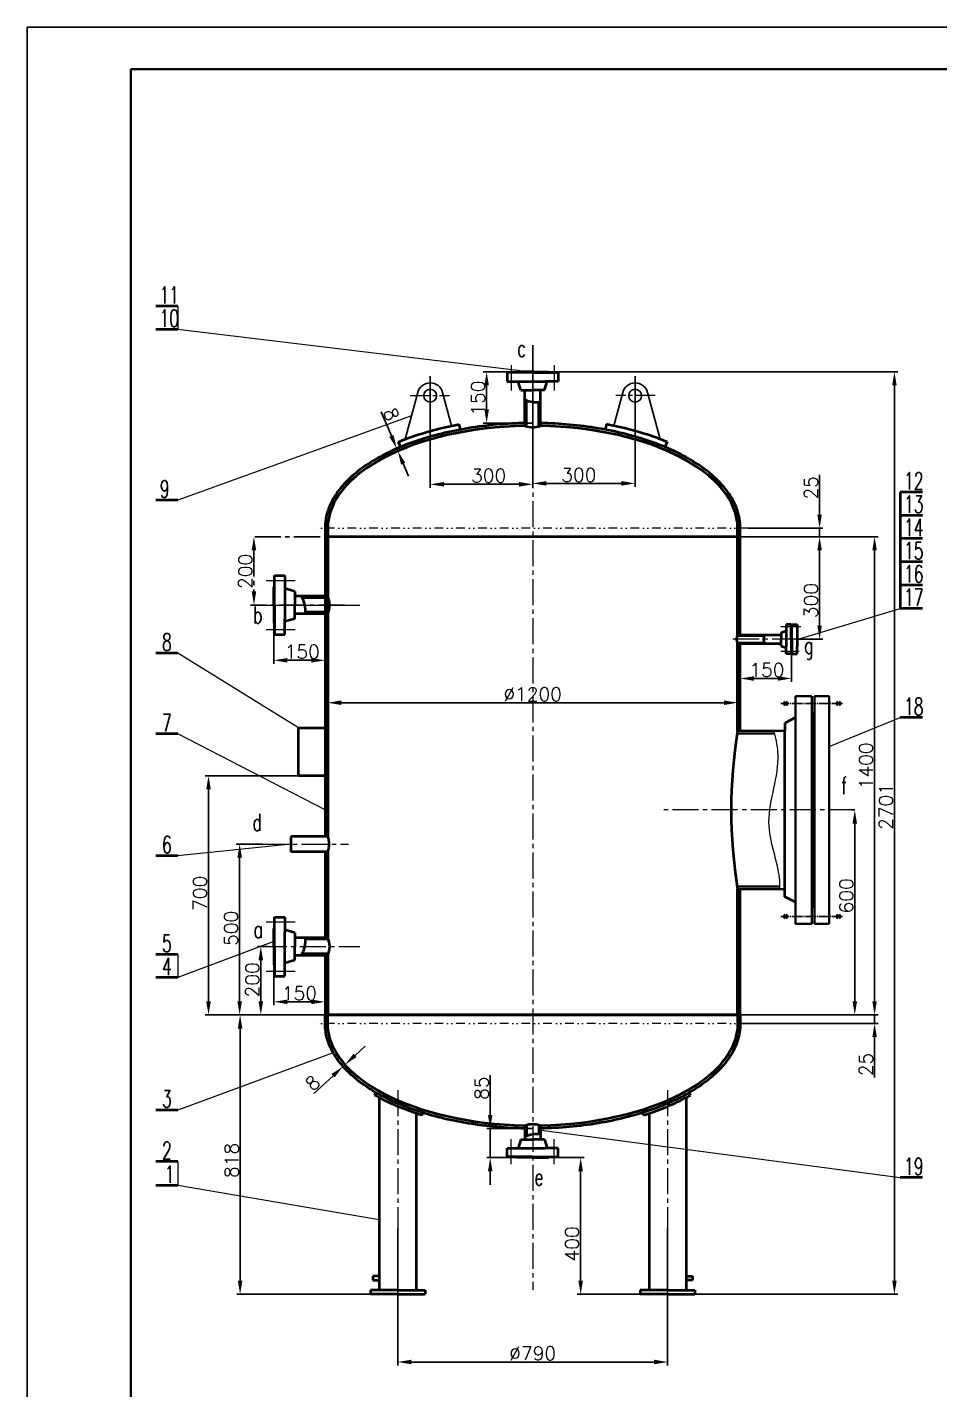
# Model space of a CAD drawing. Header units: millimetres. Extents: x 31396 to 1804389, y -22328 to 1387.
# Drawn here: x 31396 to 34068, y -2602 to 1387 of the extents above; entities that cross this region are included whole.
import ezdxf

# ---------------------------------------------------------------- set-up
doc = ezdxf.new("R2010")
doc.units = ezdxf.units.MM
for name, pattern in [('CENTER2', [28.575, 19.05, -3.175, 3.175, -3.175]), ('DIVIDE', [31.75, 12.7, -6.35, 0, -6.35, 0, -6.35]), ('EB_DASHDOT', [39, 30, -3, 3, -3])]:
    doc.linetypes.add(name, pattern=pattern)
doc.layers.get('Defpoints').update_dxf_attribs({"lineweight": 18})
for name, color, linetype, lineweight in [('CAXA0', 7, 'Continuous', 35), ('CAXA1', 1, 'EB_DASHDOT', 25), ('短点划线', 1, 'CENTER2', 13), ('细实线', 1, 'Continuous', 13)]:
    doc.layers.add(name, color=color, linetype=linetype, lineweight=lineweight)
doc.layers.add('DIM', color=6, linetype='Continuous')
doc.layers.add('TITLE', color=12, linetype='Continuous')
doc.styles.get("Standard").update_dxf_attribs({"font": 'txt', "bigfont": 'gbcbig.shx'})
doc.styles.add('机械', font='txt', dxfattribs={"width": 0.667, "bigfont": 'gbcbig.shx'})
doc.dimstyles.new('35基本式样', dxfattribs={"dimtxt": 40, "dimasz": 40, "dimexe": 10, "dimexo": 0, "dimgap": 5, "dimtad": 1, "dimdec": 0, "dimdsep": 46, "dimtxsty": 'Standard', "dimcen": 0, "dimclrd": 1, "dimclre": 1, "dimclrt": 1, "dimadec": 0, "dimazin": 0, "dimtfac": 1, "dimtdec": 0, "dimtmove": 0, "dimatfit": 3, "dimfxl": 10, "dimarcsym": 0})

# ---------------------------------------------------------------- blocks, each defined once
blk = doc.blocks.new('*D19')
at = {"color": 1, "lineweight": -2, "transparency": 16777216}
for p, q in [((32276, -104.6), (33887.1, -104.6)), ((33877.1, -144.6), (33877.1, -1464.6)), ((33476, -1504.6), (33887.1, -1504.6))]:
    blk.add_line(p, q, dxfattribs=at)
at = {"color": 1, "lineweight": 40, "transparency": 16777216}
for points in [[(33870.4, -144.6), (33883.7, -144.6), (33877.1, -104.6)], [(33870.4, -1464.6), (33883.7, -1464.6), (33877.1, -1504.6)]]:
    blk.add_solid(points, dxfattribs=at)
at = {"layer": 'Defpoints', "color": 0, "lineweight": 40, "transparency": 16777216}
for p in [(32276, -104.6), (33476, -1504.6), (33877.1, -1504.6)]:
    blk.add_point(p, dxfattribs=at)
at = {"color": 1, "lineweight": 25, "transparency": 16777216, "insert": (33852.1, -775.3), "char_height": 40, "attachment_point": 5, "rotation": 90}
blk.add_mtext('1400', dxfattribs=at)
blk = doc.blocks.new('*D20')
at = {"color": 1, "linetype": 'CENTER2', "lineweight": -2, "ltscale": 4, "transparency": 16777216}
for p, q in [((32367.7, -104.6), (32049.9, -104.6)), ((32059.9, -144.6), (32059.9, -264.6)), ((32325.4, -304.6), (32049.9, -304.6))]:
    blk.add_line(p, q, dxfattribs=at)
at = {"color": 1, "linetype": 'CENTER2', "lineweight": 40, "ltscale": 4, "transparency": 16777216}
for points in [[(32053.3, -144.6), (32066.6, -144.6), (32059.9, -104.6)], [(32053.3, -264.6), (32066.6, -264.6), (32059.9, -304.6)]]:
    blk.add_solid(points, dxfattribs=at)
at = {"layer": 'Defpoints', "color": 0, "linetype": 'CENTER2', "lineweight": 40, "ltscale": 4, "transparency": 16777216}
for p in [(32367.7, -104.6), (32059.9, -304.6), (32325.4, -304.6)]:
    blk.add_point(p, dxfattribs=at)
at = {"color": 1, "linetype": 'CENTER2', "lineweight": 25, "ltscale": 4, "transparency": 16777216, "insert": (32034.9, -206.2), "char_height": 40, "attachment_point": 5, "rotation": 90}
blk.add_mtext('200', dxfattribs=at)
blk = doc.blocks.new('*D21')
at = {"color": 1, "lineweight": -2, "transparency": 16777216}
for p, q in [((32099.8, -1304.6), (32070, -1304.6)), ((32080, -1344.6), (32080, -1464.6)), ((32276, -1504.6), (32070, -1504.6))]:
    blk.add_line(p, q, dxfattribs=at)
at = {"color": 1, "lineweight": 40, "transparency": 16777216}
for points in [[(32073.4, -1344.6), (32086.7, -1344.6), (32080, -1304.6)], [(32073.4, -1464.6), (32086.7, -1464.6), (32080, -1504.6)]]:
    blk.add_solid(points, dxfattribs=at)
at = {"layer": 'Defpoints', "color": 0, "lineweight": 40, "transparency": 16777216}
for p in [(32099.8, -1304.6), (32080, -1504.6), (32276, -1504.6)]:
    blk.add_point(p, dxfattribs=at)
at = {"color": 1, "lineweight": 25, "transparency": 16777216, "insert": (32055, -1402.1), "char_height": 40, "attachment_point": 5, "rotation": 90}
blk.add_mtext('200', dxfattribs=at)
blk = doc.blocks.new('*D13')
at = {"color": 1, "lineweight": -2, "transparency": 16777216}
for p, q in [((32085, -1004.6), (32008.1, -1004.6)), ((32018.1, -1044.6), (32018.1, -1464.6)), ((32070, -1504.6), (32008.1, -1504.6))]:
    blk.add_line(p, q, dxfattribs=at)
at = {"color": 1, "lineweight": 40, "transparency": 16777216}
for points in [[(32011.4, -1044.6), (32024.8, -1044.6), (32018.1, -1004.6)], [(32011.4, -1464.6), (32024.8, -1464.6), (32018.1, -1504.6)]]:
    blk.add_solid(points, dxfattribs=at)
at = {"layer": 'Defpoints', "color": 0, "lineweight": 40, "transparency": 16777216}
for p in [(32085, -1004.6), (32018.1, -1504.6), (32070, -1504.6)]:
    blk.add_point(p, dxfattribs=at)
at = {"color": 1, "lineweight": 25, "transparency": 16777216, "insert": (31993.1, -1251.2), "char_height": 40, "attachment_point": 5, "rotation": 90}
blk.add_mtext('500', dxfattribs=at)
blk = doc.blocks.new('*D14')
at = {"color": 1, "lineweight": -2, "transparency": 16777216}
for p, q in [((33819.1, -904.6), (33809.1, -904.6)), ((33819.1, -944.6), (33819.1, -1464.6)), ((33484, -1504.6), (33829.1, -1504.6))]:
    blk.add_line(p, q, dxfattribs=at)
at = {"color": 1, "lineweight": 40, "transparency": 16777216}
for points in [[(33812.5, -944.6), (33825.8, -944.6), (33819.1, -904.6)], [(33812.5, -1464.6), (33825.8, -1464.6), (33819.1, -1504.6)]]:
    blk.add_solid(points, dxfattribs=at)
at = {"layer": 'Defpoints', "color": 0, "lineweight": 40, "transparency": 16777216}
for p in [(33819.1, -904.6), (33484, -1504.6), (33819.1, -1504.6)]:
    blk.add_point(p, dxfattribs=at)
at = {"color": 1, "lineweight": 25, "transparency": 16777216, "insert": (33794.1, -1156.1), "char_height": 40, "attachment_point": 5, "rotation": 90}
blk.add_mtext('600', dxfattribs=at)
blk = doc.blocks.new('*D3')
at = {"color": 1, "lineweight": -2, "transparency": 16777216}
for p, q in [((32190, -804.6), (31916.9, -804.6)), ((31926.9, -844.6), (31926.9, -1464.6)), ((32008.1, -1504.6), (31916.9, -1504.6))]:
    blk.add_line(p, q, dxfattribs=at)
at = {"color": 1, "lineweight": 40, "transparency": 16777216}
for points in [[(31920.2, -844.6), (31933.6, -844.6), (31926.9, -804.6)], [(31920.2, -1464.6), (31933.6, -1464.6), (31926.9, -1504.6)]]:
    blk.add_solid(points, dxfattribs=at)
at = {"layer": 'Defpoints', "color": 0, "lineweight": 40, "transparency": 16777216}
for p in [(32190, -804.6), (31926.9, -1504.6), (32008.1, -1504.6)]:
    blk.add_point(p, dxfattribs=at)
at = {"color": 1, "lineweight": 25, "transparency": 16777216, "insert": (31901.9, -1148.6), "char_height": 40, "attachment_point": 5, "rotation": 90}
blk.add_mtext('700', dxfattribs=at)
blk = doc.blocks.new('*D15')
at = {"color": 1, "lineweight": -2, "transparency": 16777216}
for p, q in [((33388.3, -104.6), (33726, -104.6)), ((33716, -144.6), (33716, -364.6)), ((33653, -404.6), (33726, -404.6))]:
    blk.add_line(p, q, dxfattribs=at)
at = {"color": 1, "lineweight": 40, "transparency": 16777216}
for points in [[(33709.4, -144.6), (33722.7, -144.6), (33716, -104.6)], [(33709.4, -364.6), (33722.7, -364.6), (33716, -404.6)]]:
    blk.add_solid(points, dxfattribs=at)
at = {"layer": 'Defpoints', "color": 0, "lineweight": 40, "transparency": 16777216}
for p in [(33388.3, -104.6), (33653, -404.6), (33716, -404.6)]:
    blk.add_point(p, dxfattribs=at)
at = {"color": 1, "lineweight": 25, "transparency": 16777216, "insert": (33691, -291.4), "char_height": 40, "attachment_point": 5, "rotation": 90}
blk.add_mtext('300', dxfattribs=at)
blk = doc.blocks.new('*D4')
at = {"color": 1, "lineweight": -2, "transparency": 16777216}
for p, q in [((33716, -39.6), (33716, 77.1)), ((33505.9, -79.6), (33726, -79.6)), ((33716, -104.6), (33716, -79.6)), ((33523.7, -104.6), (33726, -104.6)), ((33716, -144.6), (33716, -184.6))]:
    blk.add_line(p, q, dxfattribs=at)
at = {"color": 1, "lineweight": 40, "transparency": 16777216}
for points in [[(33709.4, -39.6), (33722.7, -39.6), (33716, -79.6)], [(33709.4, -144.6), (33722.7, -144.6), (33716, -104.6)]]:
    blk.add_solid(points, dxfattribs=at)
at = {"layer": 'Defpoints', "color": 0, "lineweight": 40, "transparency": 16777216}
for p in [(33505.9, -79.6), (33716, -79.6), (33523.7, -104.6)]:
    blk.add_point(p, dxfattribs=at)
at = {"color": 1, "lineweight": 25, "transparency": 16777216, "insert": (33691, 38.7), "char_height": 40, "attachment_point": 5, "rotation": 90}
blk.add_mtext('25', dxfattribs=at)
blk = doc.blocks.new('*D16')
at = {"color": 1, "lineweight": -2, "transparency": 16777216}
for p, q in [((32276, -543.3), (32276, -600.6)), ((33476, -543.3), (33476, -600.6)), ((32316, -590.6), (33436, -590.6))]:
    blk.add_line(p, q, dxfattribs=at)
at = {"color": 1, "lineweight": 40, "transparency": 16777216}
for points in [[(32316, -583.9), (32316, -597.3), (32276, -590.6)], [(33436, -583.9), (33436, -597.3), (33476, -590.6)]]:
    blk.add_solid(points, dxfattribs=at)
at = {"layer": 'Defpoints', "color": 0, "lineweight": 40, "transparency": 16777216}
for p in [(32276, -543.3), (33476, -543.3), (33476, -590.6)]:
    blk.add_point(p, dxfattribs=at)
at = {"color": 1, "lineweight": 25, "transparency": 16777216, "insert": (32876, -565.6), "char_height": 40, "attachment_point": 5}
blk.add_mtext('%%c1200', dxfattribs=at)
blk = doc.blocks.new('*D17')
at = {"color": 1, "lineweight": -2, "transparency": 16777216}
for p, q in [((32356, -1623.2), (32385.4, -1596)), ((32325.5, -1660.9), (32314, -1648.4)), ((32331.4, -1655.5), (32319.8, -1643)), ((32326.6, -1650.3), (32320.7, -1655.8)), ((32291.4, -1682.9), (32235.1, -1735))]:
    blk.add_line(p, q, dxfattribs=at)
at = {"color": 1, "lineweight": 40, "transparency": 16777216}
for points in [[(32351.5, -1618.3), (32360.5, -1628.1), (32326.6, -1650.3)], [(32286.8, -1678), (32295.9, -1687.8), (32320.7, -1655.8)]]:
    blk.add_solid(points, dxfattribs=at)
at = {"layer": 'Defpoints', "color": 0, "lineweight": 40, "transparency": 16777216}
for p in [(32325.5, -1660.9), (32326.6, -1650.3), (32331.4, -1655.5)]:
    blk.add_point(p, dxfattribs=at)
at = {"color": 1, "lineweight": 25, "transparency": 16777216, "insert": (32231.6, -1704.2), "char_height": 40, "attachment_point": 5, "rotation": 42.7556}
blk.add_mtext('8', dxfattribs=at)
blk = doc.blocks.new('*D18')
at = {"color": 1, "lineweight": -2, "transparency": 16777216}
for p, q in [((32462.4, 190.5), (32432.3, 261)), ((32483.7, 156.1), (32468.8, 149.8)), ((32486.8, 148.8), (32472, 142.4)), ((32481.2, 146.3), (32478, 153.7)), ((32496.8, 109.5), (32512.5, 72.7))]:
    blk.add_line(p, q, dxfattribs=at)
at = {"color": 1, "lineweight": 40, "transparency": 16777216}
for points in [[(32468.5, 193.1), (32456.2, 187.9), (32478, 153.7)], [(32503, 112.2), (32490.7, 106.9), (32481.2, 146.3)]]:
    blk.add_solid(points, dxfattribs=at)
at = {"layer": 'Defpoints', "color": 0, "lineweight": 40, "transparency": 16777216}
for p in [(32478, 153.7), (32483.7, 156.1), (32486.8, 148.8)]:
    blk.add_point(p, dxfattribs=at)
at = {"color": 1, "lineweight": 25, "transparency": 16777216, "insert": (32462.5, 254), "char_height": 40, "attachment_point": 5, "rotation": 293.0763}
blk.add_mtext('8', dxfattribs=at)
blk = doc.blocks.new('*D5')
at = {"color": 1, "lineweight": -2, "transparency": 16777216}
for p, q in [((33877.1, -1464.6), (33877.1, -1424.6)), ((33484, -1504.6), (33887.1, -1504.6)), ((33877.1, -1504.6), (33877.1, -1529.6)), ((33476, -1529.6), (33887.1, -1529.6)), ((33877.1, -1569.6), (33877.1, -1688.3))]:
    blk.add_line(p, q, dxfattribs=at)
at = {"color": 1, "lineweight": 40, "transparency": 16777216}
for points in [[(33870.4, -1464.6), (33883.7, -1464.6), (33877.1, -1504.6)], [(33870.4, -1569.6), (33883.7, -1569.6), (33877.1, -1529.6)]]:
    blk.add_solid(points, dxfattribs=at)
at = {"layer": 'Defpoints', "color": 0, "lineweight": 40, "transparency": 16777216}
for p in [(33484, -1504.6), (33877.1, -1504.6), (33476, -1529.6)]:
    blk.add_point(p, dxfattribs=at)
at = {"color": 1, "lineweight": 25, "transparency": 16777216, "insert": (33852.1, -1650), "char_height": 40, "attachment_point": 5, "rotation": 90}
blk.add_mtext('25', dxfattribs=at)
blk = doc.blocks.new('*D7')
at = {"color": 1, "lineweight": -2, "transparency": 16777216}
for p, q in [((32876, 378.4), (32731.2, 378.4)), ((32741.2, 268.4), (32741.2, 338.4)), ((32876, 228.4), (32731.2, 228.4))]:
    blk.add_line(p, q, dxfattribs=at)
at = {"color": 1, "lineweight": 40, "transparency": 16777216}
for points in [[(32734.5, 338.4), (32747.9, 338.4), (32741.2, 378.4)], [(32734.5, 268.4), (32747.9, 268.4), (32741.2, 228.4)]]:
    blk.add_solid(points, dxfattribs=at)
at = {"layer": 'Defpoints', "color": 0, "lineweight": 40, "transparency": 16777216}
for p in [(32741.2, 378.4), (32876, 378.4), (32876, 228.4)]:
    blk.add_point(p, dxfattribs=at)
at = {"color": 1, "lineweight": 25, "transparency": 16777216, "insert": (32716.2, 301.3), "char_height": 40, "attachment_point": 5, "rotation": 90}
blk.add_mtext('150', dxfattribs=at)
blk = doc.blocks.new('*D23')
at = {"color": 1, "lineweight": -2, "transparency": 16777216}
for p, q in [((32876, 456.7), (32876, 39)), ((32576, 365.6), (32576, 39)), ((32616, 49), (32836, 49))]:
    blk.add_line(p, q, dxfattribs=at)
at = {"color": 1, "lineweight": 40, "transparency": 16777216}
for points in [[(32616, 55.7), (32616, 42.3), (32576, 49)], [(32836, 55.7), (32836, 42.3), (32876, 49)]]:
    blk.add_solid(points, dxfattribs=at)
at = {"layer": 'Defpoints', "color": 0, "lineweight": 40, "transparency": 16777216}
for p in [(32876, 456.7), (32576, 365.6), (32876, 49)]:
    blk.add_point(p, dxfattribs=at)
at = {"color": 1, "lineweight": 40, "transparency": 16777216, "insert": (32747.1, 74), "char_height": 40, "attachment_point": 5}
blk.add_mtext('300', dxfattribs=at)
blk = doc.blocks.new('*D24')
at = {"color": 1, "lineweight": -2, "transparency": 16777216}
for p, q in [((33176, 365.6), (33176, 41.7)), ((32876, 141.7), (32876, 41.7)), ((33136, 51.7), (32916, 51.7))]:
    blk.add_line(p, q, dxfattribs=at)
at = {"color": 1, "lineweight": 40, "transparency": 16777216}
for points in [[(32916, 58.4), (32916, 45.1), (32876, 51.7)], [(33136, 58.4), (33136, 45.1), (33176, 51.7)]]:
    blk.add_solid(points, dxfattribs=at)
at = {"layer": 'Defpoints', "color": 0, "lineweight": 40, "transparency": 16777216}
for p in [(33176, 365.6), (32876, 141.7), (32876, 51.7)]:
    blk.add_point(p, dxfattribs=at)
at = {"color": 1, "lineweight": 25, "transparency": 16777216, "insert": (33011.2, 76.7), "char_height": 40, "attachment_point": 5}
blk.add_mtext('300', dxfattribs=at)
blk = doc.blocks.new('*D8')
at = {"color": 1, "lineweight": -2, "transparency": 16777216}
for p, q in [((32751.7, -1797.6), (32751.7, -1680.9)), ((32876, -1837.6), (32741.7, -1837.6)), ((32751.7, -1922.8), (32751.7, -1837.6)), ((32876, -1922.8), (32741.7, -1922.8)), ((32751.7, -1962.8), (32751.7, -2002.8))]:
    blk.add_line(p, q, dxfattribs=at)
at = {"color": 1, "lineweight": 40, "transparency": 16777216}
for points in [[(32745, -1797.6), (32758.3, -1797.6), (32751.7, -1837.6)], [(32745, -1962.8), (32758.3, -1962.8), (32751.7, -1922.8)]]:
    blk.add_solid(points, dxfattribs=at)
at = {"layer": 'Defpoints', "color": 0, "lineweight": 40, "transparency": 16777216}
for p in [(32876, -1837.6), (32751.7, -1922.8), (32876, -1922.8)]:
    blk.add_point(p, dxfattribs=at)
at = {"color": 1, "lineweight": 25, "transparency": 16777216, "insert": (32726.7, -1719.3), "char_height": 40, "attachment_point": 5, "rotation": 90}
blk.add_mtext('85', dxfattribs=at)
blk = doc.blocks.new('*D25')
at = {"color": 1, "lineweight": -2, "transparency": 16777216}
for p, q in [((32118, -1357.9), (32118, -1476.4)), ((32268, -1390.9), (32268, -1476.4)), ((32158, -1466.4), (32228, -1466.4))]:
    blk.add_line(p, q, dxfattribs=at)
at = {"color": 1, "lineweight": 40, "transparency": 16777216}
for points in [[(32158, -1459.8), (32158, -1473.1), (32118, -1466.4)], [(32228, -1459.8), (32228, -1473.1), (32268, -1466.4)]]:
    blk.add_solid(points, dxfattribs=at)
at = {"layer": 'Defpoints', "color": 0, "lineweight": 40, "transparency": 16777216}
for p in [(32118, -1357.9), (32268, -1390.9), (32268, -1466.4)]:
    blk.add_point(p, dxfattribs=at)
at = {"color": 1, "lineweight": 25, "transparency": 16777216, "insert": (32193, -1441.4), "char_height": 40, "attachment_point": 5}
blk.add_mtext('150', dxfattribs=at)
blk = doc.blocks.new('*D6')
at = {"color": 1, "lineweight": -2, "transparency": 16777216}
for p, q in [((32118, -357.9), (32118, -476.4)), ((32268, -390.9), (32268, -476.4)), ((32158, -466.4), (32228, -466.4))]:
    blk.add_line(p, q, dxfattribs=at)
at = {"color": 1, "lineweight": 40, "transparency": 16777216}
for points in [[(32158, -459.8), (32158, -473.1), (32118, -466.4)], [(32228, -459.8), (32228, -473.1), (32268, -466.4)]]:
    blk.add_solid(points, dxfattribs=at)
at = {"layer": 'Defpoints', "color": 0, "lineweight": 40, "transparency": 16777216}
for p in [(32118, -357.9), (32268, -390.9), (32268, -466.4)]:
    blk.add_point(p, dxfattribs=at)
at = {"color": 1, "lineweight": 25, "transparency": 16777216, "insert": (32201.2, -441.4), "char_height": 40, "attachment_point": 5}
blk.add_mtext('150', dxfattribs=at)
blk = doc.blocks.new('*D22')
at = {"color": 1, "lineweight": -2, "transparency": 16777216}
for p, q in [((33634, -431.3), (33634, -529.6)), ((33484, -483.5), (33484, -529.6)), ((33524, -519.6), (33594, -519.6))]:
    blk.add_line(p, q, dxfattribs=at)
at = {"color": 1, "lineweight": 40, "transparency": 16777216}
for points in [[(33524, -513), (33524, -526.3), (33484, -519.6)], [(33594, -513), (33594, -526.3), (33634, -519.6)]]:
    blk.add_solid(points, dxfattribs=at)
at = {"layer": 'Defpoints', "color": 0, "lineweight": 40, "transparency": 16777216}
for p in [(33634, -431.3), (33484, -483.5), (33634, -519.6)]:
    blk.add_point(p, dxfattribs=at)
at = {"color": 1, "lineweight": 25, "transparency": 16777216, "insert": (33561.8, -494.6), "char_height": 40, "attachment_point": 5}
blk.add_mtext('150', dxfattribs=at)
blk = doc.blocks.new('*D26')
at = {"color": 1, "lineweight": -2, "transparency": 16777216}
for p, q in [((32481, -2128.7), (32481, -2531.2)), ((33271, -2128.7), (33271, -2531.2)), ((32521, -2521.2), (33231, -2521.2))]:
    blk.add_line(p, q, dxfattribs=at)
at = {"color": 1, "lineweight": 40, "transparency": 16777216}
for points in [[(32521, -2514.5), (32521, -2527.8), (32481, -2521.2)], [(33231, -2514.5), (33231, -2527.8), (33271, -2521.2)]]:
    blk.add_solid(points, dxfattribs=at)
at = {"layer": 'Defpoints', "color": 0, "lineweight": 40, "transparency": 16777216}
for p in [(32481, -2128.7), (33271, -2128.7), (33271, -2521.2)]:
    blk.add_point(p, dxfattribs=at)
at = {"color": 1, "lineweight": 25, "transparency": 16777216, "insert": (32876, -2496.2), "char_height": 40, "attachment_point": 5}
blk.add_mtext('%%c790', dxfattribs=at)
blk = doc.blocks.new('*D27')
at = {"color": 1, "lineweight": -2, "transparency": 16777216}
for p, q in [((32876, 378.4), (33945.1, 378.4)), ((33935.1, 338.4), (33935.1, -2282.8)), ((33311, -2322.8), (33945.1, -2322.8))]:
    blk.add_line(p, q, dxfattribs=at)
at = {"color": 1, "lineweight": 40, "transparency": 16777216}
for points in [[(33928.5, 338.4), (33941.8, 338.4), (33935.1, 378.4)], [(33928.5, -2282.8), (33941.8, -2282.8), (33935.1, -2322.8)]]:
    blk.add_solid(points, dxfattribs=at)
at = {"layer": 'Defpoints', "color": 0, "lineweight": 40, "transparency": 16777216}
for p in [(32876, 378.4), (33311, -2322.8), (33935.1, -2322.8)]:
    blk.add_point(p, dxfattribs=at)
at = {"color": 1, "lineweight": 40, "transparency": 16777216, "insert": (33910.1, -894.5), "char_height": 40, "attachment_point": 5, "rotation": 90}
blk.add_mtext('2701', dxfattribs=at)
blk = doc.blocks.new('*D28')
at = {"color": 1, "lineweight": -2, "transparency": 16777216}
for p, q in [((32018.1, -1504.6), (32029.4, -1504.6)), ((32019.4, -1544.6), (32019.4, -2282.8)), ((32521, -2322.8), (32009.4, -2322.8))]:
    blk.add_line(p, q, dxfattribs=at)
at = {"color": 1, "lineweight": 40, "transparency": 16777216}
for points in [[(32012.7, -1544.6), (32026.1, -1544.6), (32019.4, -1504.6)], [(32012.7, -2282.8), (32026.1, -2282.8), (32019.4, -2322.8)]]:
    blk.add_solid(points, dxfattribs=at)
at = {"layer": 'Defpoints', "color": 0, "lineweight": 40, "transparency": 16777216}
for p in [(32018.1, -1504.6), (32019.4, -2322.8), (32521, -2322.8)]:
    blk.add_point(p, dxfattribs=at)
at = {"color": 1, "lineweight": 40, "transparency": 16777216, "insert": (31994.4, -1931), "char_height": 40, "attachment_point": 5, "rotation": 90}
blk.add_mtext('818', dxfattribs=at)
blk = doc.blocks.new('*D29')
at = {"color": 1, "lineweight": -2, "transparency": 16777216}
for p, q in [((32876, -1922.8), (33026.5, -1922.8)), ((33016.5, -1962.8), (33016.5, -2282.8)), ((33271, -2322.8), (33006.5, -2322.8))]:
    blk.add_line(p, q, dxfattribs=at)
at = {"color": 1, "lineweight": 40, "transparency": 16777216}
for points in [[(33009.9, -1962.8), (33023.2, -1962.8), (33016.5, -1922.8)], [(33009.9, -2282.8), (33023.2, -2282.8), (33016.5, -2322.8)]]:
    blk.add_solid(points, dxfattribs=at)
at = {"layer": 'Defpoints', "color": 0, "lineweight": 40, "transparency": 16777216}
for p in [(32876, -1922.8), (33016.5, -2322.8), (33271, -2322.8)]:
    blk.add_point(p, dxfattribs=at)
at = {"color": 1, "lineweight": 40, "transparency": 16777216, "insert": (32991.5, -2175.3), "char_height": 40, "attachment_point": 5, "rotation": 90}
blk.add_mtext('400', dxfattribs=at)

msp = doc.modelspace()

# ---------------------------------------------------------------- linework, layer by layer
at = {"lineweight": 40}
for p, q in [((31837.4, 570.5), (31772.6, 570.5)), ((31837.4, 502.5), (31772.6, 502.5)), ((32850.8, 376.4), (32800.9, 376.4)), ((32800.9, 376.4), (32800.9, 350.2)), ((32850.8, 378.4), (32829.6, 378.4)), ((32829.6, 378.4), (32829.6, 376.4)), ((32876, 378.4), (32850.8, 378.4)), ((32876, 376.4), (32850.8, 376.4)), ((32876, 376.4), (32876, 378.4)), ((32876, 376.4), (32876, 378.4)), ((32876, 376.4), (32876, 378.4)), ((32876, 376.4), (32876, 378.4)), ((32876, 378.4), (32901.2, 378.4)), ((32876, 376.4), (32901.2, 376.4)), ((32901.2, 378.4), (32922.4, 378.4)), ((32901.2, 376.4), (32951.1, 376.4)), ((32922.4, 378.4), (32922.4, 376.4)), ((32951.1, 376.4), (32951.1, 350.2)), ((32800.9, 350.2), (32912.3, 350.2)), ((32841.3, 325), (32833.7, 350.2)), ((32841.3, 325), (32876, 325)), ((32853.5, 220.2), (32853.5, 325)), ((32910.7, 325), (32876, 325)), ((32898.5, 220.2), (32898.5, 325)), ((32910.7, 325), (32918.3, 350.2)), ((32951.1, 350.2), (32912.3, 350.2)), ((32857.5, 218.7), (32857.5, 295.2)), ((32894.5, 218.7), (32894.5, 289.6)), ((32659.8, 224.7), (32663.9, 209.2)), ((33092.2, 224.7), (33088, 209.2)), ((32482.5, 173), (32488.7, 158.2)), ((33269.5, 173), (33263.3, 158.2)), ((31837.4, 2.5), (31772.6, 2.5)), ((34017.1, 26), (33952.3, 26)), ((33952.3, 26), (33952.3, -42.1)), ((32268, -79.6), (32268, -104.6)), ((32276, -79.6), (32276, -104.6)), ((33476, -104.6), (33476, -79.6)), ((33484, -104.6), (33484, -79.6)), ((34017.1, -42.1), (33952.3, -42.1)), ((33952.3, -42.1), (33952.3, -110.1)), ((32268, -104.6), (32268, -982.1)), ((32276, -104.6), (32276, -982.1)), ((33476, -104.6), (32276, -104.6)), ((33476, -391.7), (33476, -104.6)), ((33484, -391.7), (33484, -104.6)), ((34017.1, -110.1), (33952.3, -110.1)), ((33952.3, -110.1), (33952.3, -178.2)), ((34017.1, -178.2), (33952.3, -178.2)), ((33952.3, -178.2), (33952.3, -246.2)), ((32120.3, -275.6), (32120.3, -218.3)), ((32120.3, -218.3), (32150.4, -218.3)), ((32150.4, -218.3), (32150.4, -346.3)), ((32118, -275.6), (32118, -251.3)), ((32118, -251.3), (32120.3, -251.3)), ((32118, -304.6), (32118, -275.6)), ((32120.3, -304.6), (32120.3, -275.6)), ((32179.4, -264.7), (32150.4, -256)), ((32179.4, -264.7), (32179.4, -304.6)), ((32276, -278.7), (32179.4, -278.7)), ((34017.1, -246.2), (33952.3, -246.2)), ((33952.3, -246.2), (33952.3, -314.3)), ((32120.3, -304.6), (32118, -304.6)), ((32120.3, -304.6), (32118, -304.6)), ((32120.3, -304.6), (32118, -304.6)), ((32120.3, -304.6), (32118, -304.6)), ((32118, -304.6), (32118, -333.6)), ((32120.3, -304.6), (32120.3, -333.6)), ((32179.4, -344.5), (32179.4, -304.6)), ((32278, -283.3), (32201.5, -283.3)), ((34017.1, -314.3), (33952.3, -314.3)), ((32118, -333.6), (32118, -357.9)), ((32118, -357.9), (32120.3, -357.9)), ((32120.3, -333.6), (32120.3, -390.9)), ((32179.4, -344.5), (32150.4, -353.2)), ((32150.4, -390.9), (32150.4, -346.3)), ((32276, -330.5), (32179.4, -330.5)), ((32278, -325.9), (32211.2, -325.9)), ((32120.3, -390.9), (32150.4, -390.9)), ((33474.8, -394), (33554, -394)), ((33476, -391.7), (33603.3, -391.7)), ((33603.3, -384.6), (33617.8, -380.3)), ((33603.3, -384.6), (33603.3, -404.6)), ((33632.8, -361.4), (33617.8, -361.4)), ((33617.8, -361.4), (33617.8, -425.5)), ((33632.8, -390.1), (33632.8, -361.4)), ((33634, -377.9), (33632.8, -377.9)), ((33632.8, -404.6), (33632.8, -390.1)), ((33634, -390.1), (33634, -377.9)), ((33634, -390.1), (33634, -377.9)), ((33634, -377.9), (33635.1, -377.9)), ((33634, -404.6), (33634, -390.1)), ((33634, -404.6), (33634, -390.1)), ((33635.1, -390.1), (33635.1, -361.4)), ((33635.1, -361.4), (33650.2, -361.4)), ((33635.1, -404.6), (33635.1, -390.1)), ((33650.2, -361.4), (33650.2, -425.5)), ((33474.8, -415.2), (33554, -415.2)), ((33476, -672.5), (33476, -417.5)), ((33476, -417.5), (33603.3, -417.5)), ((33484, -672.5), (33484, -417.5)), ((33603.3, -424.6), (33603.3, -404.6)), ((33603.3, -424.6), (33617.8, -428.9)), ((33617.8, -447.8), (33617.8, -425.5)), ((33632.8, -404.6), (33634, -404.6)), ((33632.8, -404.6), (33634, -404.6)), ((33632.8, -404.6), (33634, -404.6)), ((33632.8, -404.6), (33632.8, -419.1)), ((33632.8, -404.6), (33634, -404.6)), ((33632.8, -419.1), (33632.8, -447.8)), ((33634, -431.3), (33632.8, -431.3)), ((33634, -404.6), (33634, -419.1)), ((33635.1, -404.6), (33634, -404.6)), ((33635.1, -404.6), (33634, -404.6)), ((33635.1, -404.6), (33634, -404.6)), ((33635.1, -404.6), (33634, -404.6)), ((33634, -404.6), (33634, -419.1)), ((33634, -419.1), (33634, -431.3)), ((33634, -419.1), (33634, -431.3)), ((33634, -431.3), (33635.1, -431.3)), ((33635.1, -404.6), (33635.1, -419.1)), ((33635.1, -419.1), (33635.1, -447.8)), ((33650.2, -447.8), (33650.2, -425.5)), ((31837.4, -445.5), (31772.6, -445.5)), ((33632.8, -447.8), (33617.8, -447.8)), ((33635.1, -447.8), (33650.2, -447.8)), ((33645.3, -634.2), (33614, -650.1)), ((33697.2, -1188.6), (33697.2, -620.6)), ((34017.1, -634.2), (33952.3, -634.2)), ((32190, -804.6), (32190, -664.6)), ((32190, -664.6), (32268, -664.6)), ((33614, -650.1), (33614, -672.5)), ((33614, -1159.1), (33614, -672.5)), ((31837.4, -682.1), (31772.6, -682.1)), ((32268, -804.6), (32190, -804.6)), ((32168, -982.1), (32168, -1027.1)), ((32276.2, -982.1), (32168, -982.1)), ((32276.2, -982.1), (32171.4, -982.1)), ((32276.2, -1027.1), (32168, -1027.1)), ((32276.2, -1027.1), (32171.4, -1027.1)), ((32268, -1027.1), (32268, -1278.7)), ((32276, -1027.1), (32276, -1278.7)), ((31837.4, -1038.9), (31772.6, -1038.9)), ((33476, -1504.6), (33476, -1136.6)), ((33484, -1504.6), (33484, -1136.6)), ((33645.3, -1175), (33614, -1159.1)), ((32120.3, -1275.6), (32120.3, -1218.3)), ((32120.3, -1218.3), (32150.4, -1218.3)), ((32150.4, -1218.3), (32150.4, -1262.9)), ((32118, -1275.6), (32118, -1251.3)), ((32118, -1251.3), (32120.3, -1251.3)), ((32118, -1304.6), (32118, -1275.6)), ((32120.3, -1304.6), (32120.3, -1275.6)), ((32179.4, -1264.7), (32150.4, -1256)), ((32150.4, -1390.9), (32150.4, -1262.9)), ((32179.4, -1264.7), (32179.4, -1304.6)), ((32120.3, -1304.6), (32118, -1304.6)), ((32120.3, -1304.6), (32118, -1304.6)), ((32118, -1304.6), (32118, -1333.6)), ((32120.3, -1304.6), (32118, -1304.6)), ((32120.3, -1304.6), (32118, -1304.6)), ((32120.3, -1304.6), (32120.3, -1333.6)), ((32276, -1278.7), (32179.4, -1278.7)), ((32179.4, -1344.5), (32179.4, -1304.6)), ((32278, -1283.3), (32211.2, -1283.3)), ((31837.4, -1327.7), (31772.6, -1327.7)), ((32118, -1333.6), (32118, -1357.9)), ((32120.3, -1333.6), (32120.3, -1390.9)), ((32179.4, -1344.5), (32150.4, -1353.2)), ((32276, -1330.5), (32179.4, -1330.5)), ((32278, -1325.9), (32201.5, -1325.9)), ((32268, -1330.5), (32268, -1504.6)), ((32276, -1330.5), (32276, -1504.6)), ((31837.4, -1395.7), (31772.6, -1395.7)), ((32118, -1357.9), (32120.3, -1357.9)), ((32120.3, -1390.9), (32150.4, -1390.9)), ((32268, -1529.6), (32268, -1504.6)), ((32276, -1504.6), (33476, -1504.6)), ((33476, -1504.6), (32276, -1504.6)), ((32276, -1529.6), (32276, -1504.6)), ((33476, -1504.6), (33476, -1529.6)), ((33484, -1504.6), (33484, -1529.6)), ((32413.6, -1739.4), (32416.7, -1731.9)), ((32427, -1746.9), (32427, -2310.8)), ((33325, -1746.9), (33325, -2310.8)), ((33338.3, -1739.4), (33335.3, -1731.9)), ((31837.4, -1783.3), (31772.6, -1783.3)), ((32535, -1793.3), (32535, -2310.8)), ((32551.4, -1798.7), (32554.5, -1791.3)), ((33200.5, -1798.7), (33197.5, -1791.3)), ((33217, -1793.3), (33217, -2310.8)), ((32853.5, -1829.4), (32853.5, -1869.4)), ((32857.5, -1827.9), (32857.5, -1860.2)), ((32894.5, -1827.9), (32894.5, -1854.6)), ((32898.5, -1829.4), (32898.5, -1869.4)), ((32841.3, -1869.4), (32833.7, -1894.6)), ((32841.3, -1869.4), (32876, -1869.4)), ((32910.7, -1869.4), (32876, -1869.4)), ((32910.7, -1869.4), (32918.3, -1894.6)), ((32800.9, -1920.8), (32800.9, -1894.6)), ((32800.9, -1894.6), (32912.3, -1894.6)), ((32951.1, -1894.6), (32912.3, -1894.6)), ((32951.1, -1920.8), (32951.1, -1894.6)), ((31837.4, -1934.5), (31772.6, -1934.5)), ((32850.8, -1920.8), (32800.9, -1920.8)), ((32829.6, -1922.8), (32829.6, -1920.8)), ((32850.8, -1922.8), (32829.6, -1922.8)), ((32876, -1920.8), (32850.8, -1920.8)), ((32876, -1922.8), (32850.8, -1922.8)), ((32876, -1920.8), (32876, -1922.8)), ((32876, -1920.8), (32876, -1922.8)), ((32876, -1920.8), (32876, -1922.8)), ((32876, -1920.8), (32901.2, -1920.8)), ((32876, -1920.8), (32876, -1922.8)), ((32876, -1922.8), (32901.2, -1922.8)), ((32901.2, -1920.8), (32951.1, -1920.8)), ((32901.2, -1922.8), (32922.4, -1922.8)), ((32922.4, -1922.8), (32922.4, -1920.8)), ((34017.1, -1981), (33952.3, -1981)), ((31837.4, -2004), (31772.6, -2004)), ((32427, -2270.2), (32408.5, -2270.2)), ((32408.5, -2270.2), (32408.5, -2281.5)), ((33325, -2270.2), (33343.5, -2270.2)), ((33343.5, -2270.2), (33343.5, -2281.5)), ((32401, -2310.8), (32401, -2322.8)), ((32481, -2310.8), (32401, -2310.8)), ((32408.5, -2281.5), (32427, -2281.5)), ((32481, -2310.8), (32561, -2310.8)), ((32561, -2310.8), (32561, -2322.8)), ((33191, -2310.8), (33191, -2322.8)), ((33271, -2310.8), (33191, -2310.8)), ((33271, -2310.8), (33351, -2310.8)), ((33343.5, -2281.5), (33325, -2281.5)), ((33351, -2310.8), (33351, -2322.8)), ((32481, -2322.8), (32401, -2322.8)), ((32481, -2322.8), (32561, -2322.8)), ((33271, -2322.8), (33191, -2322.8)), ((33271, -2322.8), (33351, -2322.8))]:
    msp.add_line(p, q, dxfattribs=at)
at = {"color": 1, "lineweight": 18}
for p, q in [((31837.4, 570.5), (31837.4, 502.5)), ((32863.4, 378.4), (31837.4, 502.5)), ((32521.4, 249.7), (31837.4, 2.5)), ((33653, -404.6), (33952.3, -314.3)), ((32190, -664.6), (31837.4, -445.5)), ((33743.9, -719), (33952.3, -634.2)), ((32268, -903.8), (31837.4, -682.1)), ((32168, -1004.6), (31837.4, -1038.9)), ((32118, -1290.1), (31837.4, -1395.7)), ((31837.4, -1327.7), (31837.4, -1395.7)), ((32292.1, -1616), (31837.4, -1783.3)), ((32894.5, -1841.2), (33952.3, -1981)), ((31837.4, -1934.5), (31837.4, -2004)), ((32427, -2104.5), (31837.4, -2004))]:
    msp.add_line(p, q, dxfattribs=at)
at = {"color": 1, "linetype": 'CENTER2', "lineweight": 20, "ltscale": 4}
for p, q in [((32876, 456.7), (32876, -2309.9)), ((32576, 365.6), (32576, 150.7)), ((33176, 365.6), (33176, 150.7)), ((32080, -304.6), (32369.5, -304.6)), ((33653, -404.6), (33455.2, -404.6)), ((33819.1, -904.6), (33258.1, -904.6)), ((32085, -1004.6), (32336.7, -1004.6)), ((32080, -1304.6), (32369.5, -1304.6)), ((32481, -1725.1), (32481, -2360.9)), ((33271, -1725.1), (33271, -2360.9))]:
    msp.add_line(p, q, dxfattribs=at)
at = {"color": 1, "linetype": 'CENTER2', "lineweight": 20, "ltscale": 10}
for p, q in [((32813.5, 397.6), (32813.5, 323.7)), ((32938.5, 397.6), (32938.5, 323.7)), ((32576, 171.1), (32576, 357.3)), ((33176, 171.1), (33176, 357.3)), ((32096, -232.7), (32180.9, -232.7)), ((32096, -376.5), (32180.9, -376.5)), ((33660.7, -368.7), (33602.5, -368.7)), ((33655.9, -440.5), (33602.5, -440.5)), ((32096, -1232.7), (32180.9, -1232.7)), ((32096, -1376.5), (32180.9, -1376.5)), ((32813.5, -1942), (32813.5, -1868.2)), ((32938.5, -1942), (32938.5, -1868.2))]:
    msp.add_line(p, q, dxfattribs=at)
at = {"ltscale": 3}
for p, q in [((32503, 181.2), (32539.8, 318.3)), ((32638.4, 220.4), (32612.2, 318.3)), ((33113.5, 220.4), (33139.8, 318.3)), ((33249, 181.2), (33212.2, 318.3))]:
    msp.add_line(p, q, dxfattribs=at)
at = {"color": 1, "linetype": 'DIVIDE', "lineweight": 20, "ltscale": 2}
for p, q in [((33505.9, -79.6), (32236.2, -79.6)), ((33505.9, -1529.6), (32236.2, -1529.6))]:
    msp.add_line(p, q, dxfattribs=at)
at = {"ltscale": 3}
for centre in [(32576, 308.6), (33176, 308.6)]:
    msp.add_circle(centre, 18.8, dxfattribs=at)
for centre in [(32576, 308.6), (33176, 308.6)]:
    msp.add_arc(centre, 37.5, 15, 165, dxfattribs=at)
at = {"lineweight": 40}
for centre, radius, start, end in [((32887.2, 366.3), 77.1, 244.028, 278.3939), ((32876, 275), 59.2, 247.6782, 292.3218), ((32110.8, -326.4), 100.3, 357.6547, 28.3556), ((32222.1, -304.6), 59.8, 334.3595, 25.6405), ((33498.3, -404.6), 25.8, 149.8606, 210.1394), ((33581.9, -404.6), 29.9, 154.3595, 205.6405), ((34899.7, -904.6), 1442.5, 170.7428, 189.2572), ((32221.4, -1004.6), 59.2, 337.6782, 22.3218), ((32110.8, -1282.8), 100.3, 331.6444, 2.3453), ((32222.1, -1304.6), 59.8, 334.3595, 25.6405), ((32876, -1884.2), 59.2, 67.6782, 112.3218), ((32887.2, -1931.3), 77.1, 81.6061, 115.972)]:
    msp.add_arc(centre, radius, start, end, dxfattribs=at)
for start_param, end_param in [(4.749898, 6.283185), (3.141593, 4.67488)]:
    msp.add_ellipse((32876, -79.6), major_axis=(-600, 0), ratio=0.5, start_param=start_param, end_param=end_param, dxfattribs=at)
at = {"lineweight": 40, "extrusion": (0, 0, -1)}
for start_param, end_param in [(4.749898, 6.283185), (3.141593, 4.67488)]:
    msp.add_ellipse((32876, -1529.6), major_axis=(-600, 0), ratio=0.5, start_param=start_param, end_param=end_param, dxfattribs=at)
at = {"lineweight": 40}
for points, knots in [([(32853.5, 228.2), (32840.2, 227.9), (32826.8, 227.5), (32785.2, 225.3), (32757, 222.8), (32701.5, 215.9), (32674.3, 211.4), (32621.3, 200.6), (32595.6, 194.3), (32546.1, 179.8), (32522.4, 171.7), (32477.5, 153.9), (32456.2, 144.1), (32416.7, 123.2), (32398.3, 112.1), (32364.9, 88.5), (32349.8, 76), (32323.3, 50.1), (32311.8, 36.6), (32292.6, 8.9), (32285, -5.4), (32275, -31.4), (32271.8, -42.9), (32268.7, -62.8), (32268, -71.2), (32268, -79.6)], [4.749649, 4.749649, 4.749649, 4.749649, 4.815879, 4.815879, 4.957779, 4.957779, 5.099679, 5.099679, 5.241578, 5.241578, 5.383478, 5.383478, 5.525378, 5.525378, 5.667278, 5.667278, 5.809178, 5.809178, 5.951078, 5.951078, 6.092977, 6.092977, 6.203546, 6.203546, 6.283185, 6.283185, 6.283185, 6.283185]), ([(32482.5, 173), (32490.6, 176.3), (32498.8, 179.6), (32529, 190.9), (32551.9, 198.4), (32599.3, 211.7), (32623.8, 217.6), (32652.6, 223.3), (32656.2, 224), (32659.8, 224.7)], [4.0173618, 4.0173618, 4.0173618, 4.0173618, 4.0680511, 4.0680511, 4.2004623, 4.2004623, 4.3328736, 4.3328736, 4.3516984, 4.3516984, 4.3516984, 4.3516984]), ([(33484, -79.6), (33484, -70.6), (33483.2, -61.7), (33480.2, -43.8), (33477.9, -35), (33471.9, -17.4), (33468.1, -8.7), (33456.2, 14.2), (33446.7, 28.1), (33424.1, 55.1), (33410.9, 68.1), (33381.1, 93), (33364.5, 104.9), (33328.2, 127.3), (33308.5, 137.8), (33266.3, 157.4), (33243.9, 166.4), (33196.8, 182.7), (33172.1, 190), (33120.9, 202.8), (33094.4, 208.3), (33040.2, 217.4), (33012.4, 220.9), (32956.2, 226.1), (32927.7, 227.6), (32898.9, 228.2), (32898.7, 228.2), (32898.5, 228.2)], [3.141593, 3.141593, 3.141593, 3.141593, 3.226689, 3.226689, 3.311784, 3.311784, 3.39688, 3.39688, 3.53878, 3.53878, 3.68068, 3.68068, 3.82258, 3.82258, 3.96448, 3.96448, 4.10638, 4.10638, 4.248279, 4.248279, 4.390179, 4.390179, 4.532079, 4.532079, 4.673979, 4.673979, 4.675129, 4.675129, 4.675129, 4.675129]), ([(33269.5, 173), (33261.4, 176.3), (33253.2, 179.6), (33223, 190.9), (33200.1, 198.4), (33152.7, 211.7), (33128.1, 217.6), (33099.4, 223.3), (33095.8, 224), (33092.2, 224.7)], [4.0173618, 4.0173618, 4.0173618, 4.0173618, 4.0680511, 4.0680511, 4.2004623, 4.2004623, 4.3328736, 4.3328736, 4.3516984, 4.3516984, 4.3516984, 4.3516984]), ([(32853.5, -1837.4), (32840.2, -1837.1), (32826.8, -1836.7), (32785.2, -1834.5), (32757, -1832), (32701.5, -1825.1), (32674.3, -1820.6), (32621.3, -1809.8), (32595.6, -1803.5), (32546.1, -1789), (32522.4, -1780.9), (32477.5, -1763), (32456.2, -1753.3), (32416.7, -1732.4), (32398.3, -1721.2), (32364.9, -1697.6), (32349.8, -1685.2), (32323.3, -1659.3), (32311.8, -1645.8), (32292.6, -1618.1), (32285, -1603.8), (32275, -1577.8), (32271.8, -1566.3), (32268.7, -1546.4), (32268, -1538), (32268, -1529.6)], [4.749649, 4.749649, 4.749649, 4.749649, 4.815879, 4.815879, 4.957779, 4.957779, 5.099679, 5.099679, 5.241578, 5.241578, 5.383478, 5.383478, 5.525378, 5.525378, 5.667278, 5.667278, 5.809178, 5.809178, 5.951078, 5.951078, 6.092977, 6.092977, 6.203546, 6.203546, 6.283185, 6.283185, 6.283185, 6.283185]), ([(33484, -1529.6), (33484, -1538.6), (33483.2, -1547.5), (33480.2, -1565.4), (33477.9, -1574.2), (33471.9, -1591.8), (33468.1, -1600.5), (33456.2, -1623.3), (33446.7, -1637.3), (33424.1, -1664.3), (33410.9, -1677.3), (33381.1, -1702.2), (33364.5, -1714.1), (33328.2, -1736.5), (33308.5, -1747), (33266.3, -1766.6), (33243.9, -1775.6), (33196.8, -1791.9), (33172.1, -1799.2), (33120.9, -1812), (33094.4, -1817.5), (33040.2, -1826.6), (33012.4, -1830.1), (32956.2, -1835.3), (32927.7, -1836.8), (32898.9, -1837.4), (32898.7, -1837.4), (32898.5, -1837.4)], [3.141593, 3.141593, 3.141593, 3.141593, 3.226689, 3.226689, 3.311784, 3.311784, 3.39688, 3.39688, 3.53878, 3.53878, 3.68068, 3.68068, 3.82258, 3.82258, 3.96448, 3.96448, 4.10638, 4.10638, 4.248279, 4.248279, 4.390179, 4.390179, 4.532079, 4.532079, 4.673979, 4.673979, 4.675129, 4.675129, 4.675129, 4.675129]), ([(32551.4, -1798.7), (32546, -1797), (32540.7, -1795.3), (32513.7, -1786.2), (32492.9, -1778.1), (32453.4, -1760.8), (32434.8, -1751.4), (32416.1, -1740.8), (32414.9, -1740.1), (32413.6, -1739.4)], [5.2744276, 5.2744276, 5.2744276, 5.2744276, 5.3056463, 5.3056463, 5.433996, 5.433996, 5.5623457, 5.5623457, 5.5714315, 5.5714315, 5.5714315, 5.5714315]), ([(33200.5, -1798.7), (33205.9, -1797), (33211.3, -1795.3), (33238.2, -1786.2), (33259, -1778.1), (33298.5, -1760.8), (33317.2, -1751.4), (33335.9, -1740.8), (33337.1, -1740.1), (33338.3, -1739.4)], [5.2744276, 5.2744276, 5.2744276, 5.2744276, 5.3056463, 5.3056463, 5.433996, 5.433996, 5.5623457, 5.5623457, 5.5714315, 5.5714315, 5.5714315, 5.5714315])]:
    msp.add_open_spline(points, degree=3, knots=knots, dxfattribs=at)
at = {"layer": 'CAXA0'}
for p, q in [((31699.2, 1264.4), (36316.2, 1264.4)), ((31699.2, -5623.6), (31699.2, 1264.4)), ((33617, -592.9), (33611.3, -587.2)), ((33617, -592.9), (33611.3, -598.6)), ((33613.8, -596.1), (33622.6, -587.2)), ((33613.8, -589.7), (33622.6, -598.6)), ((33692.9, -571.4), (33645.3, -571.4)), ((33645.3, -1237.8), (33645.3, -571.4)), ((33692.9, -1237.8), (33692.9, -571.4)), ((33701.4, -1237.8), (33701.4, -571.4)), ((33743.9, -571.4), (33701.4, -571.4)), ((33743.9, -1237.8), (33743.9, -571.4)), ((33771.2, -592.9), (33765.5, -587.2)), ((33771.2, -592.9), (33765.5, -598.6)), ((33768.1, -596.1), (33776.9, -587.2)), ((33768.1, -589.7), (33776.9, -598.6)), ((33701.4, -620.6), (33692.9, -620.6)), ((33614, -672.5), (33476, -672.5)), ((33584.6, -680.5), (33474.7, -680.5)), ((33600, -1128.6), (33474.7, -1128.6)), ((33614, -1136.6), (33476, -1136.6)), ((33701.4, -1188.6), (33692.9, -1188.6)), ((33617, -1216.3), (33611.3, -1210.6)), ((33617, -1216.3), (33611.3, -1222)), ((33613.8, -1219.4), (33622.6, -1210.6)), ((33613.8, -1213.1), (33622.6, -1222)), ((33771.2, -1216.3), (33765.5, -1210.6)), ((33771.2, -1216.3), (33765.5, -1222)), ((33768.1, -1219.4), (33776.9, -1210.6)), ((33768.1, -1213.1), (33776.9, -1222)), ((33692.9, -1237.8), (33645.3, -1237.8)), ((33743.9, -1237.8), (33701.4, -1237.8))]:
    msp.add_line(p, q, dxfattribs=at)
at = {"layer": 'CAXA1'}
for p, q in [((33783.2, -592.9), (33602.6, -592.9)), ((33783.2, -1216.3), (33602.6, -1216.3))]:
    msp.add_line(p, q, dxfattribs=at)
at = {"layer": 'TITLE'}
for p, q in [((31396.2, 1387.4), (36436.2, 1387.4)), ((31396.2, -5740.6), (31396.2, 1387.4))]:
    msp.add_line(p, q, dxfattribs=at)
at = {"layer": '短点划线', "ltscale": 3}
for p, q in [((32576, 365.6), (32576, 251.6)), ((33176, 365.6), (33176, 251.6)), ((32517.2, 308.6), (32632.7, 308.6)), ((33234.8, 308.6), (33119.2, 308.6))]:
    msp.add_line(p, q, dxfattribs=at)
at = {"layer": '细实线', "color": 1}
msp.add_spline([(33599.9, -1136.6), (33599.9, -1123), (33568.1, -951.6), (33594.4, -753.8), (33586.1, -686.1), (33582.4, -672.5)], degree=3, dxfattribs=at)

# ---------------------------------------------------------------- texts
at = {"layer": 'DIM', "color": 1, "lineweight": 40, "style": '机械', "width": 0.667}
for s, p in [('11', (31783.4, 578.1)), ('10', (31783.4, 510.1)), ('c', (32830.8, 422.1)), ('12', (33963.2, 33.6)), ('9', (31784.3, 10.1)), ('13', (33963.2, -34.5)), ('14', (33963.2, -102.5)), ('15', (33963.2, -170.6)), ('16', (33963.2, -238.6)), ('17', (33963.2, -306.7)), ('b', (32057.9, -358.4)), ('8', (31790.8, -438)), ('g', (33671, -447.3)), ('18', (33963.2, -626.6)), ('7', (31790.8, -674.5)), ('f', (33779.6, -858)), ('d', (32055.9, -965.8)), ('6', (31790.8, -1031.3)), ('5', (31790.8, -1320.1)), ('a', (32059.2, -1279.1)), ('4', (31790.8, -1388.1)), ('3', (31790.8, -1775.7)), ('2', (31790.8, -1926.9)), ('1', (31798.5, -1996.9)), ('19', (33963.2, -1973.5)), ('e', (32881.5, -2004.5))]:
    msp.add_text(s, height=50, dxfattribs=at).set_placement(p)

# ---------------------------------------------------------------- dimensions: what is measured, and where the dimension line sits
at = {"lineweight": 40}
dim = msp.add_linear_dim(base=(32876, 49), p1=(32576, 365.6), p2=(32876, 456.7), dimstyle='35基本式样', dxfattribs=at)
dim.commit()
dim.dimension.update_dxf_attribs({"geometry": '*D23', "text_midpoint": (32747.1, 49), "dimtype": 160})
at = {"color": 1, "lineweight": 25}
for base, p1, p2, angle, picture, middle, dimtype in [((32741.2, 378.4), (32876, 228.4), (32876, 378.4), 90, '*D7', (32741.2, 301.3), 160), ((32478, 153.7), (32486.8, 148.8), (32483.7, 156.1), 113.0763, '*D18', (32439.5, 244.2), 161), ((33716, -79.6), (33523.7, -104.6), (33505.9, -79.6), 90, '*D4', (33716, 38.7), 160), ((33877.1, -1504.6), (32276, -104.6), (33476, -1504.6), 90, '*D19', (33877.1, -775.3), 160), ((33716, -404.6), (33388.3, -104.6), (33653, -404.6), 90, '*D15', (33716, -291.4), 160), ((31926.9, -1504.6), (32190, -804.6), (32008.1, -1504.6), 90, '*D3', (31926.9, -1148.6), 160), ((33819.1, -1504.6), (33819.1, -904.6), (33484, -1504.6), 90, '*D14', (33819.1, -1156.1), 160), ((32018.1, -1504.6), (32085, -1004.6), (32070, -1504.6), 90, '*D13', (32018.1, -1251.2), 160), ((32080, -1504.6), (32099.8, -1304.6), (32276, -1504.6), 90, '*D21', (32080, -1402.1), 160), ((33877.1, -1504.6), (33476, -1529.6), (33484, -1504.6), 90, '*D5', (33877.1, -1650), 160), ((32326.6, -1650.3), (32325.5, -1660.9), (32331.4, -1655.5), 42.7556, '*D17', (32248.5, -1722.5), 161), ((32751.7, -1922.8), (32876, -1837.6), (32876, -1922.8), 90, '*D8', (32751.7, -1719.3), 160)]:
    dim = msp.add_linear_dim(base=base, p1=p1, p2=p2, angle=angle, dimstyle='35基本式样', dxfattribs=at)
    dim.commit()
    dim.dimension.update_dxf_attribs({"geometry": picture, "text_midpoint": middle, "dimtype": dimtype})
at = {"lineweight": 40}
for base, p1, p2, picture, middle in [((33935.1, -2322.8), (32876, 378.4), (33311, -2322.8), '*D27', (33935.1, -894.5)), ((32019.4, -2322.8), (32018.1, -1504.6), (32521, -2322.8), '*D28', (32019.4, -1931)), ((33016.5, -2322.8), (32876, -1922.8), (33271, -2322.8), '*D29', (33016.5, -2175.3))]:
    dim = msp.add_linear_dim(base=base, p1=p1, p2=p2, angle=90, dimstyle='35基本式样', dxfattribs=at)
    dim.commit()
    dim.dimension.update_dxf_attribs({"geometry": picture, "text_midpoint": middle, "dimtype": 160})
at = {"color": 1, "lineweight": 25}
for base, p1, p2, picture, middle in [((32876, 51.7), (33176, 365.6), (32876, 141.7), '*D24', (33011.2, 51.7)), ((32268, -466.4), (32118, -357.9), (32268, -390.9), '*D6', (32201.2, -466.4)), ((33634, -519.6), (33484, -483.5), (33634, -431.3), '*D22', (33561.8, -519.6)), ((32268, -1466.4), (32118, -1357.9), (32268, -1390.9), '*D25', (32193, -1466.4))]:
    dim = msp.add_linear_dim(base=base, p1=p1, p2=p2, dimstyle='35基本式样', dxfattribs=at)
    dim.commit()
    dim.dimension.update_dxf_attribs({"geometry": picture, "text_midpoint": middle, "dimtype": 160})
at = {"color": 1, "linetype": 'CENTER2', "lineweight": 25, "ltscale": 4}
dim = msp.add_linear_dim(base=(32059.9, -304.6), p1=(32367.7, -104.6), p2=(32325.4, -304.6), angle=90, dimstyle='35基本式样', dxfattribs=at)
dim.commit()
dim.dimension.update_dxf_attribs({"geometry": '*D20', "text_midpoint": (32059.9, -206.2), "dimtype": 160})
at = {"color": 1, "lineweight": 25}
for base, p1, p2, text, picture, middle in [((33476, -590.6), (32276, -543.3), (33476, -543.3), '%%c1200', '*D16', (32876, -590.6)), ((33271, -2521.2), (32481, -2128.7), (33271, -2128.7), '%%c790', '*D26', (32876, -2521.2))]:
    dim = msp.add_linear_dim(base=base, p1=p1, p2=p2, text=text, dimstyle='35基本式样', dxfattribs=at)
    dim.commit()
    dim.dimension.update_dxf_attribs({"geometry": picture, "text_midpoint": middle, "dimtype": 160})

doc.saveas('drawing.dxf')
